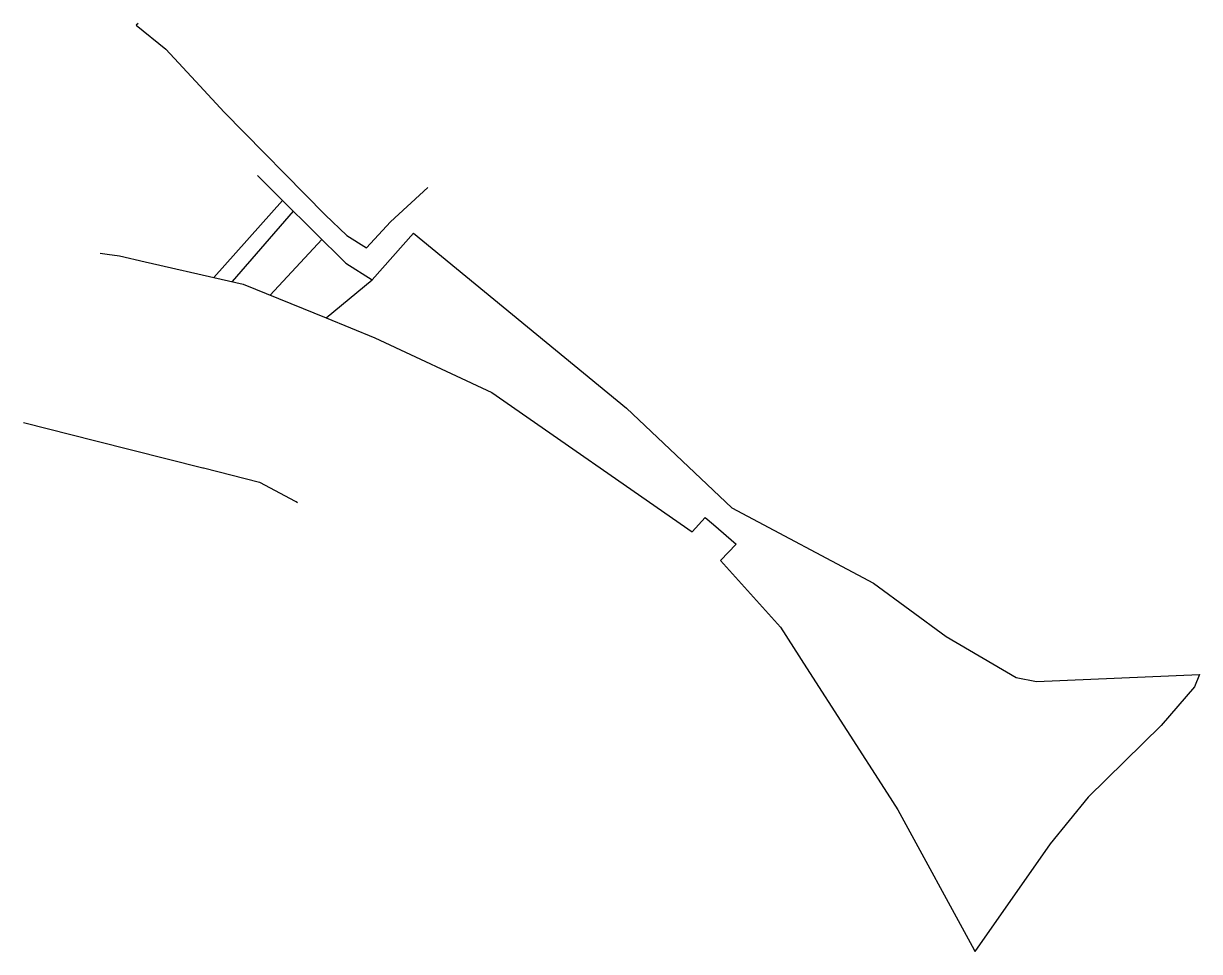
# Model space of a CAD drawing. Extents: x 551259 to 551492, y 1840116 to 1840300.
import ezdxf

# ---------------------------------------------------------------- set-up
doc = ezdxf.new("R2010")
doc.units = 0
doc.layers.add('Level 10', color=7, linetype='Continuous')
doc.layers.add('Level 23', color=7, linetype='Continuous')

msp = doc.modelspace()

# ---------------------------------------------------------------- linework, layer by layer
at = {"layer": 'Level 10'}
for p, q in [((551296.94, 1840249.97), (551310.54, 1840265.22)), ((551312.66, 1840263.12), (551300.59, 1840249.13)), ((551318.35, 1840257.49), (551308.12, 1840246.44))]:
    msp.add_line(p, q, dxfattribs=at)
msp.add_lwpolyline([(551319.19, 1840241.93), (551319.19, 1840241.93), (551328.33, 1840249.46)], dxfattribs=at)
at = {"layer": 'Level 23'}
msp.add_line((551259.18, 1840221.2), (551273.54, 1840217.56), dxfattribs=at)
for points in [[(551281.91, 1840300.36), (551281.55, 1840300), (551287.43, 1840295.26), (551294.17, 1840287.96), (551298.98, 1840282.75), (551318.98, 1840262.36), (551323.29, 1840258.29), (551327.23, 1840255.83), (551331.96, 1840260.97), (551339.37, 1840267.82)], [(551310.54, 1840265.22), (551310.55, 1840265.23), (551305.57, 1840270.17)], [(551310.54, 1840265.22), (551323.1, 1840252.78), (551328.33, 1840249.46)], [(551328.33, 1840249.46), (551336.54, 1840258.77), (551378.76, 1840224.01), (551399.65, 1840204.25), (551427.75, 1840189.29), (551442.19, 1840178.74), (551456.07, 1840170.6), (551460.1, 1840169.81), (551492.44, 1840171.15), (551491.42, 1840168.75), (551484.81, 1840161.02), (551470.37, 1840146.83), (551462.83, 1840137.59), (551447.91, 1840116.2)], [(551274.36, 1840254.81), (551275.78, 1840254.61), (551278.22, 1840254.26), (551283.29, 1840253.09)], [(551283.29, 1840253.09), (551284.79, 1840252.75), (551290.84, 1840251.36)], [(551290.84, 1840251.36), (551291.47, 1840251.22), (551296.94, 1840249.97)], [(551296.94, 1840249.97), (551302.73, 1840248.63), (551319.19, 1840241.93)], [(551319.19, 1840241.93), (551328.85, 1840238), (551352.1, 1840227.14), (551391.84, 1840199.51), (551394.36, 1840202.34), (551396.02, 1840200.92), (551400.55, 1840197.05), (551397.44, 1840193.76), (551409.31, 1840180.56), (551414.48, 1840172.5), (551430.46, 1840147.63), (551432.59, 1840144.3), (551447.72, 1840116.55), (551447.91, 1840116.2)], [(551273.54, 1840217.56), (551294.75, 1840212.19), (551294.89, 1840212.16)], [(551294.89, 1840212.16), (551306.01, 1840209.36), (551313.09, 1840205.55), (551313.23, 1840205.47), (551313.53, 1840205.31)]]:
    msp.add_lwpolyline(points, dxfattribs=at)

doc.saveas('drawing.dxf')
